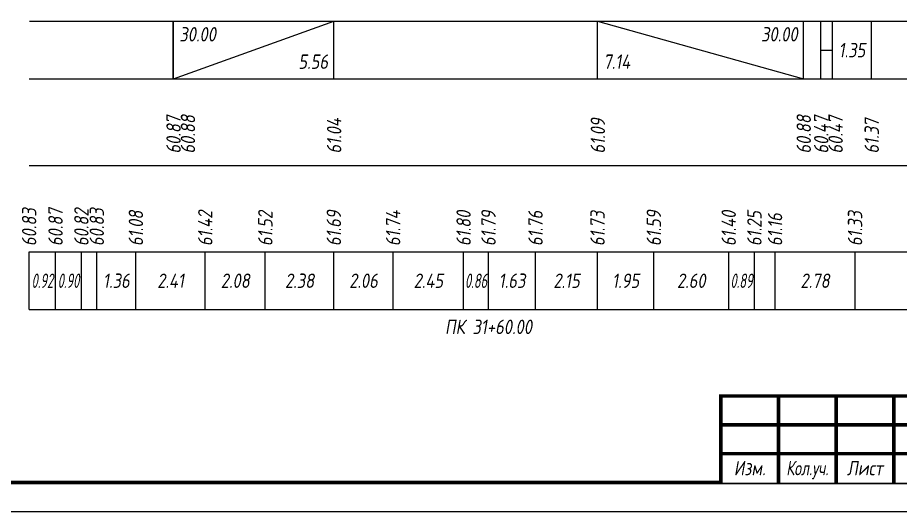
# Model space of a CAD drawing. Extents: x -717 to 1451, y -133302 to 233.
# Drawn here: x 78 to 231.1, y -49491.4 to -49405.8 of the extents above; entities that cross this region are included whole.
import ezdxf
from ezdxf.enums import TextEntityAlignment as Align

# ---------------------------------------------------------------- set-up
doc = ezdxf.new("R2010")
doc.units = 0
for name, color, linetype in [('Зарамочное оформление', 7, 'Continuous'), ('Код_510', 7, 'Continuous'), ('Код_516', 1, 'Continuous'), ('Подписи поперечников', 7, 'Continuous'), ('Таблица', 7, 'Continuous')]:
    doc.layers.add(name, color=color, linetype=linetype)
doc.styles.add('М', font='romand.shx', dxfattribs={"width": 0.8, "oblique": 10, "height": 2.5})

# ---------------------------------------------------------------- blocks, each defined once
blk = doc.blocks.new('Штамп')
at = {"linetype": 'Continuous'}
blk.add_wipeout([(199.95, -411.25), (384.95, -411.25), (384.95, -426.25), (199.95, -426.25)], dxfattribs=at).dxf.layer = 'Зарамочное оформление'
at = {"layer": 'Зарамочное оформление', "linetype": 'Continuous', "lineweight": -3, "const_width": 0.6, "flags": 128}
for points in [[(199.95, -426.25), (199.95, -411.25), (384.95, -411.25)], [(209.95, -411.25), (209.95, -426.25)], [(219.95, -411.25), (219.95, -426.25)], [(229.95, -411.25), (229.95, -426.25)], [(199.95, -416.25), (264.95, -416.25)], [(199.95, -421.25), (264.95, -421.25)]]:
    blk.add_lwpolyline(points, dxfattribs=at)
at = {"layer": 'Зарамочное оформление', "linetype": 'Continuous', "style": 'М', "oblique": 10}
for s, width, p in [('Изм.', 0.8, (204.95, -423.75)), ('Кол.уч.', 0.7, (214.95, -423.75)), ('Лист', 0.8, (224.95, -423.75))]:
    blk.add_text(s, height=2.5, dxfattribs=dict(at, width=width)).set_placement(p, align=Align.MIDDLE_CENTER)
blk = doc.blocks.new('шифр')
blk.add_blockref('Штамп', (0, -49120))

msp = doc.modelspace()

# ---------------------------------------------------------------- linework, layer by layer
at = {"flags": 128}
msp.add_lwpolyline([(-30.054, -49491.421), (389.946, -49491.421), (389.946, -49194.421), (-30.054, -49194.421)], close=True, dxfattribs=at)
at = {"const_width": 0.6, "flags": 128}
msp.add_lwpolyline([(-10.054, -49486.421), (384.946, -49486.421), (384.946, -49199.421), (-10.054, -49199.421)], close=True, dxfattribs=at)
at = {"layer": 'Код_510'}
for p, q in [((79.946, -49456.421), (79.946, -49446.421)), ((84.524, -49456.421), (84.524, -49446.421)), ((89.01, -49456.421), (89.01, -49446.421)), ((91.681, -49456.421), (91.681, -49446.421)), ((98.468, -49456.421), (98.468, -49446.421)), ((110.503, -49456.421), (110.503, -49446.421)), ((120.921, -49456.421), (120.921, -49446.421)), ((132.807, -49456.421), (132.807, -49446.421)), ((143.093, -49456.421), (143.093, -49446.421)), ((155.318, -49456.421), (155.318, -49446.421)), ((159.638, -49456.421), (159.638, -49446.421)), ((167.801, -49456.421), (167.801, -49446.421)), ((178.558, -49456.421), (178.558, -49446.421)), ((188.323, -49456.421), (188.323, -49446.421)), ((201.313, -49456.421), (201.313, -49446.421)), ((205.77, -49456.421), (205.77, -49446.421)), ((209.35, -49456.421), (209.35, -49446.421)), ((223.227, -49456.421), (223.227, -49446.421))]:
    msp.add_line(p, q, dxfattribs=at)
at = {"layer": 'Код_516'}
for p, q in [((104.946, -49416.421), (104.946, -49406.421)), ((104.997, -49416.421), (104.997, -49406.421)), ((104.997, -49416.421), (132.807, -49406.421)), ((132.807, -49416.421), (132.807, -49406.421)), ((178.558, -49416.421), (178.558, -49406.421)), ((178.558, -49406.421), (214.279, -49416.421)), ((214.279, -49416.421), (214.279, -49406.421)), ((217.308, -49416.421), (217.308, -49406.421)), ((219.308, -49416.421), (219.308, -49406.421)), ((226.072, -49416.421), (226.072, -49406.421)), ((217.308, -49411.421), (219.308, -49411.421))]:
    msp.add_line(p, q, dxfattribs=at)
at = {"layer": 'Таблица'}
for p, q in [((80, -49406.421), (251.126, -49406.421)), ((79.946, -49416.421), (251.072, -49416.421)), ((79.946, -49431.421), (251.072, -49431.421)), ((79.946, -49446.421), (251.072, -49446.421)), ((79.946, -49456.421), (251.072, -49456.421))]:
    msp.add_line(p, q, dxfattribs=at)

# ---------------------------------------------------------------- texts
at = {"layer": 'Код_510', "style": 'М', "oblique": 10, "width": 0.8}
for s, p in [('60.83', (79.946, -49445.421)), ('60.87', (84.524, -49445.421)), ('60.82', (89.01, -49445.421)), ('60.83', (91.681, -49445.421)), ('61.08', (98.468, -49445.421)), ('61.42', (110.503, -49445.421)), ('61.52', (120.921, -49445.421)), ('61.69', (132.807, -49445.421)), ('61.74', (143.093, -49445.421)), ('61.80', (155.318, -49445.421)), ('61.79', (159.638, -49445.421)), ('61.76', (167.801, -49445.421)), ('61.73', (178.558, -49445.421)), ('61.59', (188.323, -49445.421)), ('61.40', (201.313, -49445.421)), ('61.25', (205.77, -49445.421)), ('61.33', (223.227, -49445.421)), ('61.16', (209.35, -49445.421))]:
    msp.add_text(s, height=2.5, rotation=90, dxfattribs=at).set_placement(p, align=Align.MIDDLE_LEFT)
at = {"layer": 'Код_510', "style": 'М', "oblique": 10}
for s, width, p in [('0.92', 0.6, (82.235, -49451.421)), ('0.90', 0.6, (86.767, -49451.421)), ('1.36', 0.8, (95.074, -49451.421)), ('2.41', 0.8, (104.486, -49451.421)), ('2.08', 0.8, (115.712, -49451.421)), ('2.38', 0.8, (126.864, -49451.421)), ('2.06', 0.8, (137.95, -49451.421)), ('2.45', 0.8, (149.205, -49451.421)), ('0.86', 0.6, (157.478, -49451.421)), ('1.63', 0.8, (163.719, -49451.421)), ('2.15', 0.8, (173.179, -49451.421)), ('1.95', 0.8, (183.441, -49451.421)), ('2.60', 0.8, (194.818, -49451.421)), ('0.89', 0.6, (203.542, -49451.421)), ('2.78', 0.8, (216.289, -49451.421))]:
    msp.add_text(s, height=2.5, dxfattribs=dict(at, width=width)).set_placement(p, align=Align.MIDDLE_CENTER)
at = {"layer": 'Код_516', "style": 'М', "oblique": 10, "width": 0.8}
msp.add_text('30.00', height=2.5, dxfattribs=at).set_placement((105.997, -49407.421), align=Align.TOP_LEFT)
msp.add_text('30.00', height=2.5, dxfattribs=at).set_placement((213.279, -49407.421), align=Align.TOP_RIGHT)
msp.add_text('1.35', height=2.5, dxfattribs=at).set_placement((222.69, -49411.421), align=Align.MIDDLE_CENTER)
msp.add_text('5.56', height=2.5, dxfattribs=at).set_placement((131.807, -49415.421), align=Align.BOTTOM_RIGHT)
msp.add_text('7.14', height=2.5, dxfattribs=at).set_placement((179.558, -49415.421), align=Align.BOTTOM_LEFT)
for s, p in [('60.87', (105, -49429.371)), ('60.88', (107.5, -49429.371)), ('61.04', (132.861, -49429.371)), ('61.09', (178.612, -49429.371)), ('60.88', (214.334, -49429.371)), ('60.47', (217.362, -49429.371)), ('60.47', (219.862, -49429.371)), ('61.37', (226.126, -49429.371))]:
    msp.add_text(s, height=2.5, rotation=90, dxfattribs=at).set_placement(p, align=Align.MIDDLE_LEFT)
at = {"layer": 'Подписи поперечников', "style": 'М', "oblique": 10, "width": 0.8}
msp.add_text('ПК 31+60.00', height=2.5, dxfattribs=at).set_placement((159.638, -49461.421), align=Align.BOTTOM_CENTER)

# ---------------------------------------------------------------- next in the draw order: block references
msp.add_blockref('шифр', (0, 59.829))

doc.saveas('drawing.dxf')
